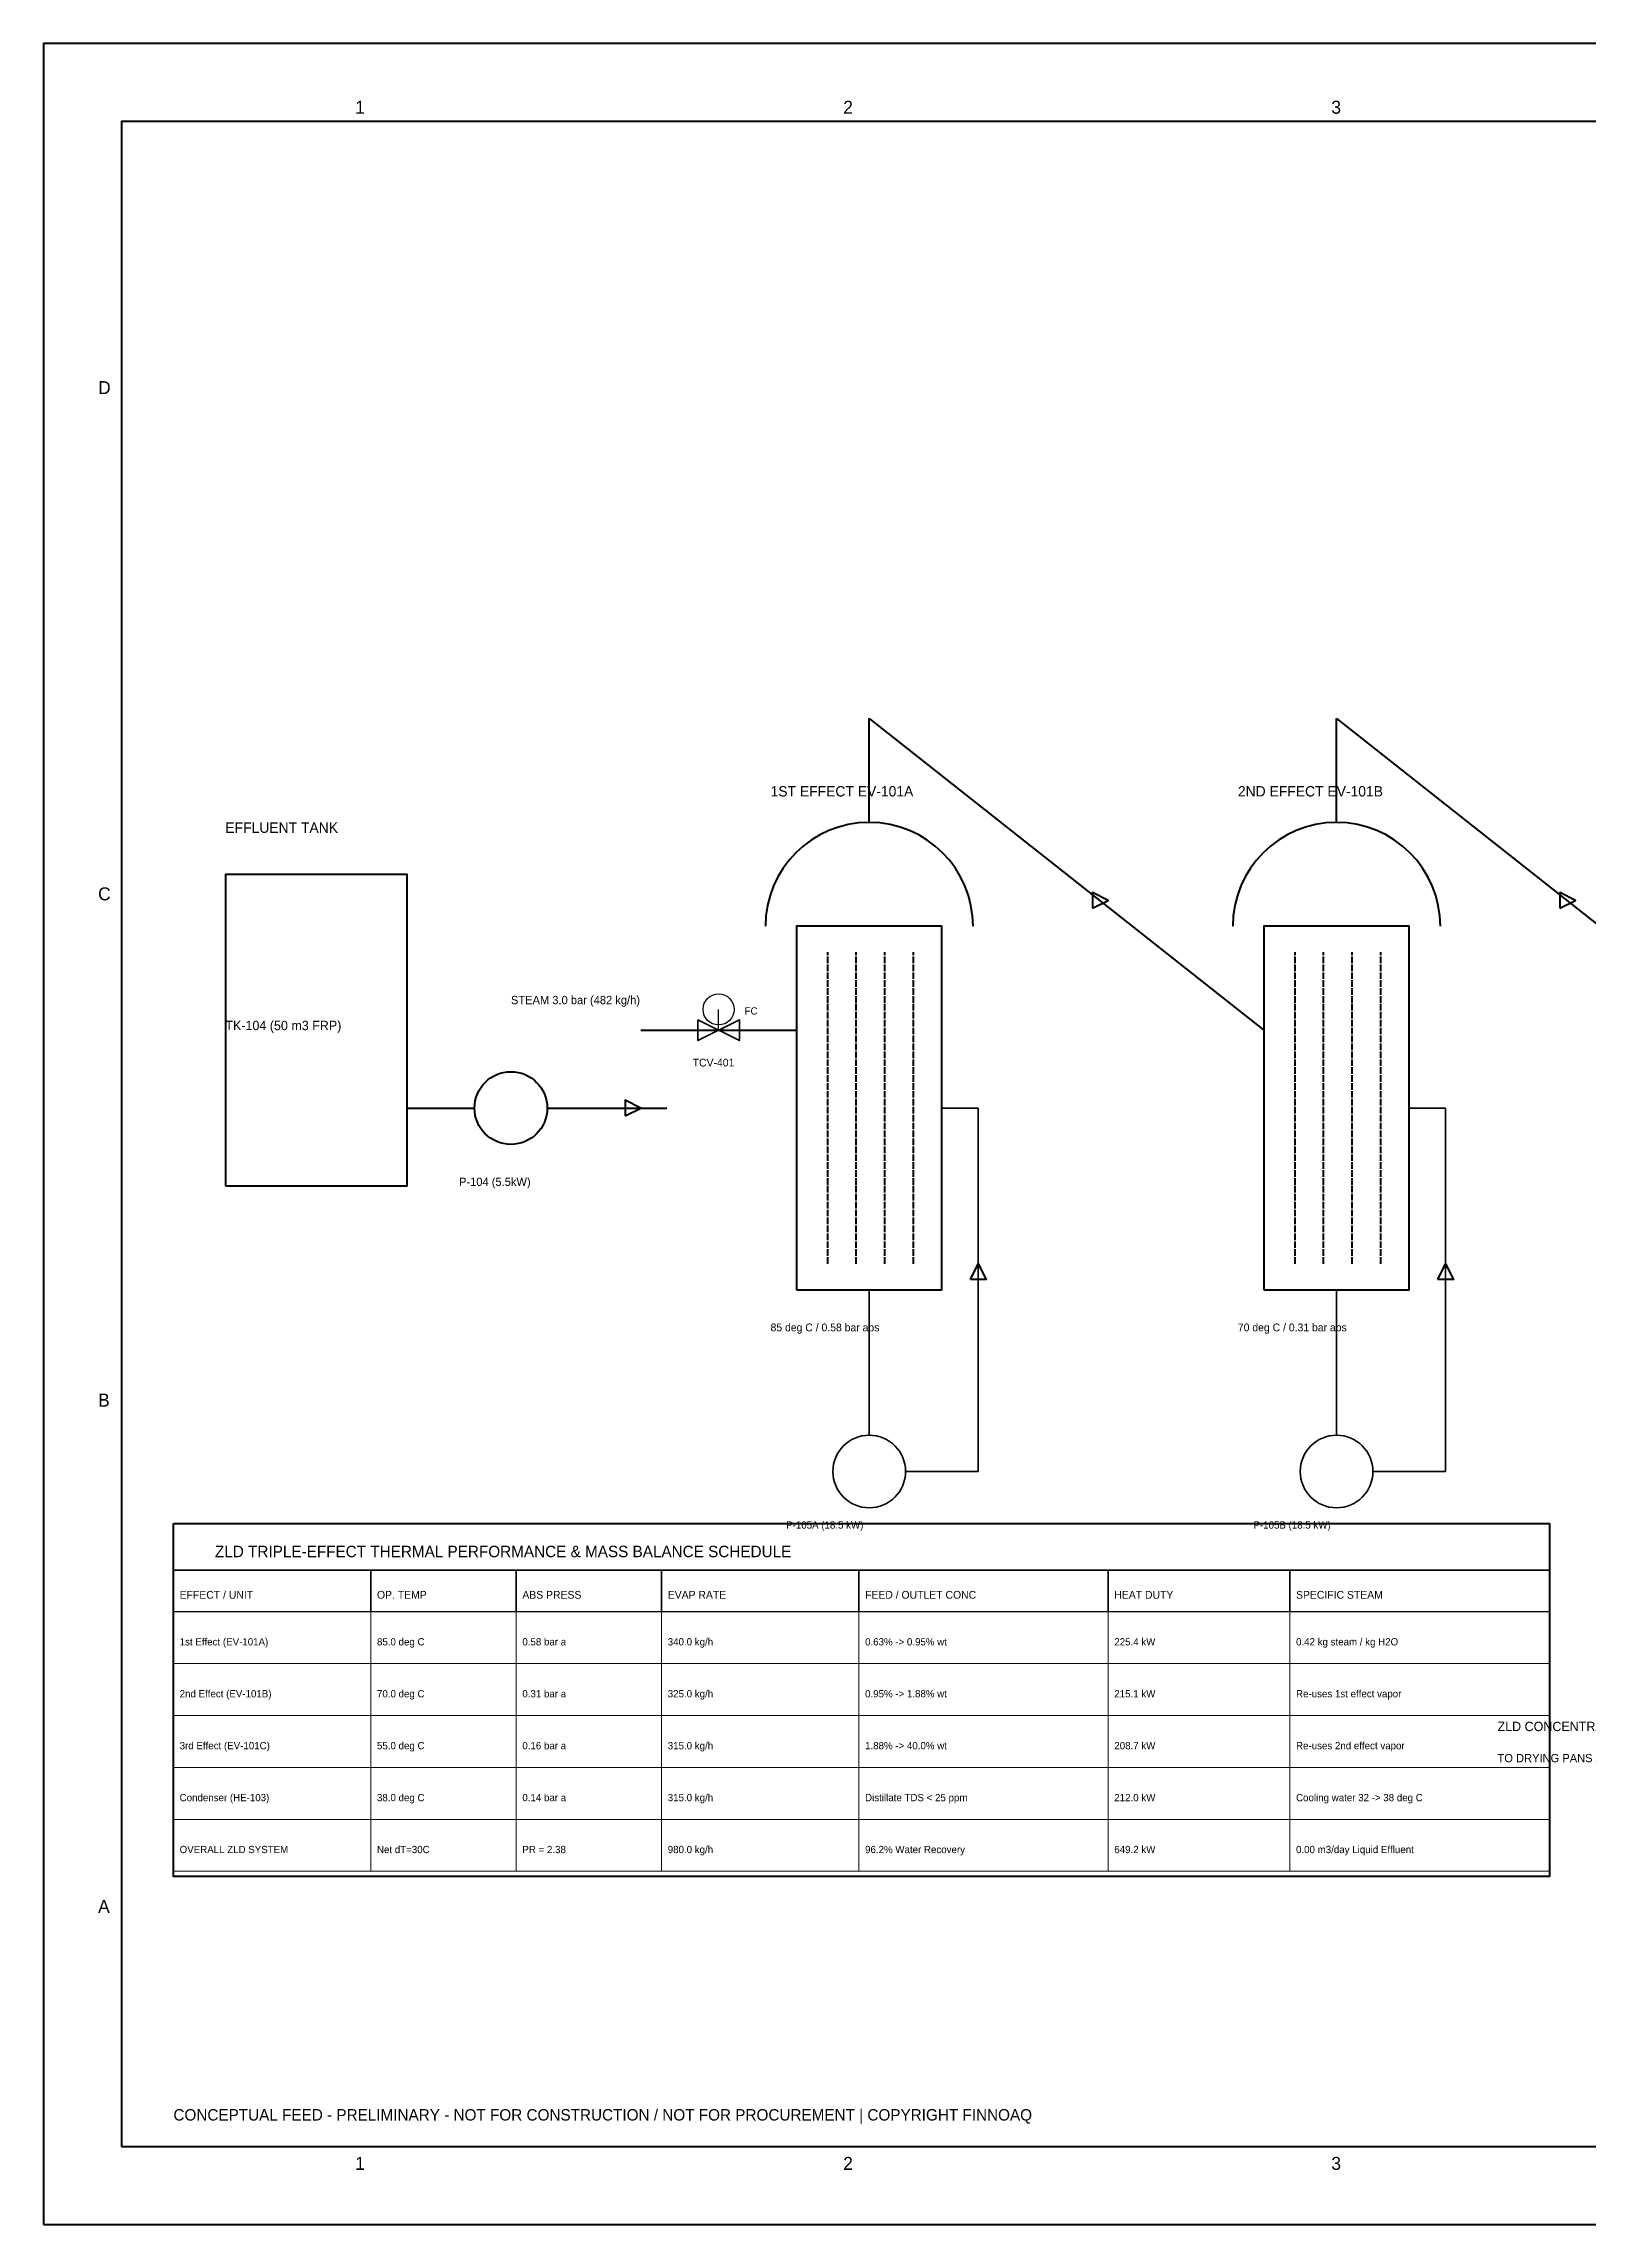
# Model space of a CAD drawing. Header units: millimetres. Extents: x 0 to 594, y 0 to 420.
# Drawn here: x 0 to 297.5, y 0 to 420 of the extents above; entities that cross this region are included whole.
import ezdxf

# ---------------------------------------------------------------- set-up
doc = ezdxf.new("R2010")
doc.units = ezdxf.units.MM
doc.linetypes.add('DASHED', pattern=[1.524, 1.27, -0.254])
for name, color, linetype, lineweight in [('ANNOTATION', 7, 'Continuous', 35), ('BORDER_TITLE', 7, 'Continuous', 70), ('EQUIPMENT', 3, 'Continuous', 50), ('PROCESS_PIPING', 5, 'Continuous', 50), ('TABLE_GRID', 4, 'Continuous', 25), ('UTILITY_PIPING', 6, 'Continuous', 35), ('VALVES', 1, 'Continuous', 35)]:
    doc.layers.add(name, color=color, linetype=linetype, lineweight=lineweight)

msp = doc.modelspace()

# ---------------------------------------------------------------- linework, layer by layer
at = {"layer": 'BORDER_TITLE', "lineweight": 70}
msp.add_lwpolyline([(0, 0), (594, 0), (594, 420), (0, 420), (0, 0)], dxfattribs=at)
at = {"layer": 'BORDER_TITLE', "lineweight": 50}
for points in [[(15, 15), (579, 15), (579, 405), (15, 405), (15, 15)], [(25, 135), (290, 135), (290, 67), (25, 67), (25, 135)]]:
    msp.add_lwpolyline(points, dxfattribs=at)
at = {"layer": 'BORDER_TITLE', "lineweight": 35}
msp.add_lwpolyline([(25, 135), (290, 135), (290, 126), (25, 126), (25, 135)], dxfattribs=at)
at = {"layer": 'BORDER_TITLE', "lineweight": 25}
for points in [[(25, 126), (63, 126), (63, 118), (25, 118), (25, 126)], [(63, 126), (91, 126), (91, 118), (63, 118), (63, 126)], [(91, 126), (119, 126), (119, 118), (91, 118), (91, 126)], [(119, 126), (157, 126), (157, 118), (119, 118), (119, 126)], [(157, 126), (205, 126), (205, 118), (157, 118), (157, 126)], [(205, 126), (240, 126), (240, 118), (205, 118), (205, 126)], [(240, 126), (290, 126), (290, 118), (240, 118), (240, 126)]]:
    msp.add_lwpolyline(points, dxfattribs=at)
at = {"layer": 'EQUIPMENT', "linetype": 'DASHED'}
for p, q in [((151, 185), (151, 245)), ((156.5, 185), (156.5, 245)), ((162, 185), (162, 245)), ((167.5, 185), (167.5, 245)), ((241, 185), (241, 245)), ((246.5, 185), (246.5, 245)), ((252, 185), (252, 245)), ((257.5, 185), (257.5, 245))]:
    msp.add_line(p, q, dxfattribs=at)
at = {"layer": 'EQUIPMENT', "lineweight": 50}
for points in [[(35, 200), (70, 200), (70, 260), (35, 260), (35, 200)], [(145, 180), (173, 180), (173, 250), (145, 250), (145, 180)], [(235, 180), (263, 180), (263, 250), (235, 250), (235, 180)]]:
    msp.add_lwpolyline(points, dxfattribs=at)
at = {"layer": 'EQUIPMENT', "lineweight": 40}
msp.add_circle((90, 215), 7, dxfattribs=at)
at = {"layer": 'EQUIPMENT', "lineweight": 35}
for centre in [(159, 145), (249, 145)]:
    msp.add_circle(centre, 7, dxfattribs=at)
at = {"layer": 'EQUIPMENT', "lineweight": 50}
for centre in [(159, 250), (249, 250)]:
    msp.add_arc(centre, 20, 0, 180, dxfattribs=at)
at = {"layer": 'PROCESS_PIPING', "lineweight": 50}
for p, q in [((159, 270), (159, 290)), ((159, 290), (235, 230)), ((249, 270), (249, 290)), ((249, 290), (325, 230))]:
    msp.add_line(p, q, dxfattribs=at)
at = {"layer": 'PROCESS_PIPING', "lineweight": 40}
for p, q in [((70, 215), (83, 215)), ((97, 215), (120, 215))]:
    msp.add_line(p, q, dxfattribs=at)
at = {"layer": 'PROCESS_PIPING', "lineweight": 35}
for p, q in [((180, 215), (173, 215)), ((180, 145), (180, 215)), ((270, 215), (263, 215)), ((270, 145), (270, 215)), ((159, 180), (159, 152)), ((249, 180), (249, 152)), ((166, 145), (180, 145)), ((256, 145), (270, 145))]:
    msp.add_line(p, q, dxfattribs=at)
at = {"layer": 'PROCESS_PIPING', "lineweight": 40}
for points in [[(202, 253.5), (205, 255), (202, 256.5), (202, 253.5)], [(292, 253.5), (295, 255), (292, 256.5), (292, 253.5)], [(112, 213.5), (115, 215), (112, 216.5), (112, 213.5)], [(178.5, 182), (180, 185), (181.5, 182), (178.5, 182)], [(268.5, 182), (270, 185), (271.5, 182), (268.5, 182)]]:
    msp.add_lwpolyline(points, dxfattribs=at)
at = {"layer": 'TABLE_GRID', "lineweight": 15}
for points in [[(25, 118), (63, 118), (63, 108), (25, 108), (25, 118)], [(63, 118), (91, 118), (91, 108), (63, 108), (63, 118)], [(91, 118), (119, 118), (119, 108), (91, 108), (91, 118)], [(119, 118), (157, 118), (157, 108), (119, 108), (119, 118)], [(157, 118), (205, 118), (205, 108), (157, 108), (157, 118)], [(205, 118), (240, 118), (240, 108), (205, 108), (205, 118)], [(240, 118), (290, 118), (290, 108), (240, 108), (240, 118)], [(25, 108), (63, 108), (63, 98), (25, 98), (25, 108)], [(63, 108), (91, 108), (91, 98), (63, 98), (63, 108)], [(91, 108), (119, 108), (119, 98), (91, 98), (91, 108)], [(119, 108), (157, 108), (157, 98), (119, 98), (119, 108)], [(157, 108), (205, 108), (205, 98), (157, 98), (157, 108)], [(205, 108), (240, 108), (240, 98), (205, 98), (205, 108)], [(240, 108), (290, 108), (290, 98), (240, 98), (240, 108)], [(25, 98), (63, 98), (63, 88), (25, 88), (25, 98)], [(63, 98), (91, 98), (91, 88), (63, 88), (63, 98)], [(91, 98), (119, 98), (119, 88), (91, 88), (91, 98)], [(119, 98), (157, 98), (157, 88), (119, 88), (119, 98)], [(157, 98), (205, 98), (205, 88), (157, 88), (157, 98)], [(205, 98), (240, 98), (240, 88), (205, 88), (205, 98)], [(240, 98), (290, 98), (290, 88), (240, 88), (240, 98)], [(25, 88), (63, 88), (63, 78), (25, 78), (25, 88)], [(63, 88), (91, 88), (91, 78), (63, 78), (63, 88)], [(91, 88), (119, 88), (119, 78), (91, 78), (91, 88)], [(119, 88), (157, 88), (157, 78), (119, 78), (119, 88)], [(157, 88), (205, 88), (205, 78), (157, 78), (157, 88)], [(205, 88), (240, 88), (240, 78), (205, 78), (205, 88)], [(240, 88), (290, 88), (290, 78), (240, 78), (240, 88)], [(25, 78), (63, 78), (63, 68), (25, 68), (25, 78)], [(63, 78), (91, 78), (91, 68), (63, 68), (63, 78)], [(91, 78), (119, 78), (119, 68), (91, 68), (91, 78)], [(119, 78), (157, 78), (157, 68), (119, 68), (119, 78)], [(157, 78), (205, 78), (205, 68), (157, 68), (157, 78)], [(205, 78), (240, 78), (240, 68), (205, 68), (205, 78)], [(240, 78), (290, 78), (290, 68), (240, 68), (240, 78)]]:
    msp.add_lwpolyline(points, dxfattribs=at)
at = {"layer": 'UTILITY_PIPING', "lineweight": 50}
msp.add_line((115, 230), (145, 230), dxfattribs=at)
at = {"layer": 'VALVES', "lineweight": 25}
msp.add_line((130, 230), (130, 234), dxfattribs=at)
at = {"layer": 'VALVES', "lineweight": 35}
msp.add_lwpolyline([(126, 232), (134, 228), (134, 232), (126, 228), (126, 232)], dxfattribs=at)
at = {"layer": 'VALVES', "lineweight": 30}
msp.add_circle((130, 234), 3, dxfattribs=at)

# ---------------------------------------------------------------- texts
at = {"layer": 'ANNOTATION'}
for s, height, p in [('1ST EFFECT EV-101A', 2, (140, 275)), ('2ND EFFECT EV-101B', 2, (230, 275)), ('EFFLUENT TANK', 2, (35, 268)), ('STEAM 3.0 bar (482 kg/h)', 1.6, (90, 235)), ('TK-104 (50 m3 FRP)', 1.8, (35, 230)), ('FC', 1.4, (135, 233)), ('TCV-401', 1.5, (125, 223)), ('P-104 (5.5kW)', 1.6, (80, 200)), ('85 deg C / 0.58 bar abs', 1.5, (140, 172)), ('70 deg C / 0.31 bar abs', 1.5, (230, 172)), ('P-105A (18.5 kW)', 1.4, (143, 134)), ('P-105B (18.5 kW)', 1.4, (233, 134)), ('1st Effect (EV-101A)', 1.4, (26.2, 111.5)), ('85.0 deg C', 1.4, (64.2, 111.5)), ('0.58 bar a', 1.4, (92.2, 111.5)), ('340.0 kg/h', 1.4, (120.2, 111.5)), ('0.63% -> 0.95% wt', 1.4, (158.2, 111.5)), ('225.4 kW', 1.4, (206.2, 111.5)), ('0.42 kg steam / kg H2O', 1.4, (241.2, 111.5)), ('2nd Effect (EV-101B)', 1.4, (26.2, 101.5)), ('70.0 deg C', 1.4, (64.2, 101.5)), ('0.31 bar a', 1.4, (92.2, 101.5)), ('325.0 kg/h', 1.4, (120.2, 101.5)), ('0.95% -> 1.88% wt', 1.4, (158.2, 101.5)), ('215.1 kW', 1.4, (206.2, 101.5)), ('Re-uses 1st effect vapor', 1.4, (241.2, 101.5)), ('ZLD CONCENTRATE SLURRY (40 wt% SOLIDS)', 1.8, (280, 95)), ('3rd Effect (EV-101C)', 1.4, (26.2, 91.5)), ('55.0 deg C', 1.4, (64.2, 91.5)), ('0.16 bar a', 1.4, (92.2, 91.5)), ('315.0 kg/h', 1.4, (120.2, 91.5)), ('1.88% -> 40.0% wt', 1.4, (158.2, 91.5)), ('208.7 kW', 1.4, (206.2, 91.5)), ('Re-uses 2nd effect vapor', 1.4, (241.2, 91.5)), ('TO DRYING PANS / MINERAL SALT BAGGING', 1.6, (280, 89)), ('Condenser (HE-103)', 1.4, (26.2, 81.5)), ('38.0 deg C', 1.4, (64.2, 81.5)), ('0.14 bar a', 1.4, (92.2, 81.5)), ('315.0 kg/h', 1.4, (120.2, 81.5)), ('Distillate TDS < 25 ppm', 1.4, (158.2, 81.5)), ('212.0 kW', 1.4, (206.2, 81.5)), ('Cooling water 32 -> 38 deg C', 1.4, (241.2, 81.5)), ('OVERALL ZLD SYSTEM', 1.4, (26.2, 71.5)), ('Net dT=30C', 1.4, (64.2, 71.5)), ('PR = 2.38', 1.4, (92.2, 71.5)), ('980.0 kg/h', 1.4, (120.2, 71.5)), ('96.2% Water Recovery', 1.4, (158.2, 71.5)), ('649.2 kW', 1.4, (206.2, 71.5)), ('0.00 m3/day Liquid Effluent', 1.4, (241.2, 71.5)), ('CONCEPTUAL FEED - PRELIMINARY - NOT FOR CONSTRUCTION / NOT FOR PROCUREMENT | COPYRIGHT FINNOAQ', 2.2, (25, 20))]:
    msp.add_text(s, height=height, dxfattribs=at).set_placement(p)
at = {"layer": 'BORDER_TITLE'}
for s, height, p in [('1', 2.5, (60, 406.5)), ('2', 2.5, (154, 406.5)), ('3', 2.5, (248, 406.5)), ('D', 2.5, (10.5, 352.5)), ('C', 2.5, (10.5, 255)), ('B', 2.5, (10.5, 157.5)), ('ZLD TRIPLE-EFFECT THERMAL PERFORMANCE & MASS BALANCE SCHEDULE', 2.2, (33, 128.5)), ('EFFECT / UNIT', 1.5, (26.2, 120.5)), ('OP. TEMP', 1.5, (64.2, 120.5)), ('ABS PRESS', 1.5, (92.2, 120.5)), ('EVAP RATE', 1.5, (120.2, 120.5)), ('FEED / OUTLET CONC', 1.5, (158.2, 120.5)), ('HEAT DUTY', 1.5, (206.2, 120.5)), ('SPECIFIC STEAM', 1.5, (241.2, 120.5)), ('A', 2.5, (10.5, 60)), ('1', 2.5, (60, 10.5)), ('2', 2.5, (154, 10.5)), ('3', 2.5, (248, 10.5))]:
    msp.add_text(s, height=height, dxfattribs=at).set_placement(p)

doc.saveas('drawing.dxf')
